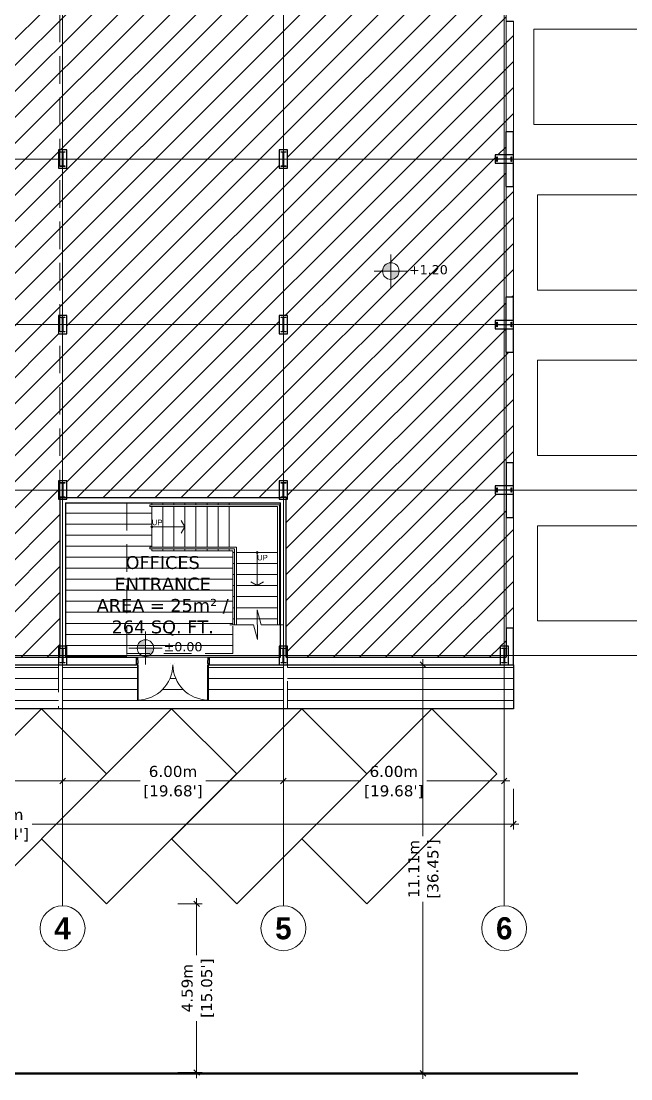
# Model space of a CAD drawing. Header units: metres. Extents: x 587 to 1372, y 780 to 1385.
# Drawn here: x 1251.86 to 1268.42, y 864.21 to 892.98 of the extents above; entities that cross this region are included whole.
import ezdxf
from ezdxf.enums import TextEntityAlignment as Align

# ---------------------------------------------------------------- set-up
doc = ezdxf.new("R2010")
doc.units = ezdxf.units.M
doc.linetypes.add('CONTINOUS', pattern=[0])
doc.linetypes.add('HIDDEN', pattern=[0.375, 0.25, -0.125])
doc.layers.get('DEFPOINTS').update_dxf_attribs({"lineweight": 5})
doc.layers.add('A-AREAS_NOPLOT', color=50, linetype='Continuous', lineweight=5, plot=False)
for name, color, linetype, lineweight in [('A-DOORS', 140, 'Continuous', 5), ('A-FLOOR', 62, 'Continuous', 30), ('A-PROJ LINES', 9, 'HIDDEN', 5), ('A-RAILINGS', 134, 'CONTINOUS', 9), ('A-SIMBOLOS', 7, 'Continuous', 15), ('A-STAIRS', 213, 'Continuous', 9), ('A-TEXT', 3, 'CONTINOUS', 9), ('A-WALLS', 1, 'Continuous', 25), ('A-WALLS VIEW', 6, 'Continuous', 5), ('E-0 ELEVATION_SECTION', 2, 'Continuous', 50), ('SP_VEHICLES', 7, 'Continuous', 15), ('ST-GRID DIMS', 7, 'Continuous', 5), ('ST-GRID SYMBOLS', 202, 'Continuous', 5)]:
    doc.layers.add(name, color=color, linetype=linetype, lineweight=lineweight)
doc.layers.add('SP_BUILDINGS_NEW_HATCH', color=9, linetype='Continuous', lineweight=13, true_color=0x808080, transparency=0.5)
doc.layers.add('ST-COLUMNS', color=2, linetype='Continuous')
doc.layers.add('ST-STRUCTURE GRID', color=7, linetype='Continuous', lineweight=5, true_color=0x969696)
doc.styles.add('details dims', font='verdana.ttf', dxfattribs={"height": 0.125})
doc.styles.add('mg-arial-anno in S dims', font='verdana.ttf', dxfattribs={"height": 0.3})
doc.styles.get("Standard").update_dxf_attribs({"font": 'arial.ttf'})
doc.styles.add('STRUCTURE TEXT', font='GOTHICB.TTF', dxfattribs={"height": 0.125})
doc.dimstyles.new('MGC Dims SMALL', dxfattribs={"dimtxt": 0.3, "dimasz": 0.15, "dimexe": 0.15, "dimexo": 0.15, "dimgap": 0, "dimtad": 0, "dimzin": 0, "dimdsep": 46, "dimtxsty": 'mg-arial-anno in S dims', "dimblk": 'OBLIQUE', "dimcen": 0.15, "dimdle": 0.15, "dimclrd": 256, "dimclre": 256, "dimclrt": 256, "dimadec": 0, "dimazin": 0, "dimtfac": 1, "dimtofl": 0, "dimtmove": 2, "dimatfit": 2, "dimldrblk": 'OPEN90', "dimfxl": 1, "dimtolj": 1, "dimtzin": 0, "dimlwd": -1, "dimlwe": -1, "dimarcsym": 0})
pattern_1 = [(0, (0, 0), (0, 0.3), [])]

# ---------------------------------------------------------------- blocks, each defined once
blk = doc.blocks.new('_Oblique')
at = {"color": 0, "linetype": 'ByBlock', "lineweight": -2}
blk.add_line((-0.5, -0.5), (0.5, 0.5), dxfattribs=at)
blk = doc.blocks.new('*D166')
at = {"layer": 'DEFPOINTS', "color": 0, "transparency": 16777216}
for p in [(1258.985, 873.366), (1264.985, 873.366), (1258.985, 872.314)]:
    blk.add_point(p, dxfattribs=at)
at = {"layer": 'ST-GRID DIMS', "transparency": 16777216}
for p, q in [((1258.985, 873.216), (1258.985, 872.164)), ((1264.985, 873.216), (1264.985, 872.164)), ((1258.835, 872.314), (1261.091, 872.314)), ((1265.135, 872.314), (1262.879, 872.314))]:
    blk.add_line(p, q, dxfattribs=at)
at = {"layer": 'ST-GRID DIMS', "transparency": 16777216, "xscale": 0.15, "yscale": 0.15, "zscale": 0.15, "rotation": 180}
blk.add_blockref('_Oblique', (1258.985, 872.314), dxfattribs=at)
at = {"layer": 'ST-GRID DIMS', "transparency": 16777216, "xscale": 0.15, "yscale": 0.15, "zscale": 0.15}
blk.add_blockref('_Oblique', (1264.985, 872.314), dxfattribs=at)
at = {"layer": 'ST-GRID DIMS', "transparency": 16777216, "char_height": 0.3, "attachment_point": 5, "style": 'mg-arial-anno in S dims'}
for s, insert in [('\\A1;6.00m', (1261.985, 872.57)), ("\\A1;[19.68']", (1261.985, 872.018))]:
    blk.add_mtext(s, dxfattribs=dict(at, insert=insert))
blk = doc.blocks.new('_Open90')
at = {"color": 0, "linetype": 'ByBlock', "lineweight": -2}
for p, q in [((0, 0), (-1, 0)), ((-0.5, 0.5), (0, 0)), ((0, 0), (-0.5, -0.5))]:
    blk.add_line(p, q, dxfattribs=at)
blk = doc.blocks.new('*D167')
at = {"layer": 'DEFPOINTS', "color": 0, "transparency": 16777216}
for p in [(1252.985, 873.366), (1258.985, 873.366), (1252.985, 872.314)]:
    blk.add_point(p, dxfattribs=at)
at = {"layer": 'ST-GRID DIMS', "transparency": 16777216}
for p, q in [((1252.985, 873.216), (1252.985, 872.164)), ((1258.985, 873.216), (1258.985, 872.164)), ((1252.835, 872.314), (1255.091, 872.314)), ((1259.135, 872.314), (1256.879, 872.314))]:
    blk.add_line(p, q, dxfattribs=at)
at = {"layer": 'ST-GRID DIMS', "transparency": 16777216, "xscale": 0.15, "yscale": 0.15, "zscale": 0.15, "rotation": 180}
blk.add_blockref('_Oblique', (1252.985, 872.314), dxfattribs=at)
at = {"layer": 'ST-GRID DIMS', "transparency": 16777216, "xscale": 0.15, "yscale": 0.15, "zscale": 0.15}
blk.add_blockref('_Oblique', (1258.985, 872.314), dxfattribs=at)
at = {"layer": 'ST-GRID DIMS', "transparency": 16777216, "char_height": 0.3, "attachment_point": 5, "style": 'mg-arial-anno in S dims'}
for s, insert in [('\\A1;6.00m', (1255.985, 872.57)), ("\\A1;[19.68']", (1255.985, 872.018))]:
    blk.add_mtext(s, dxfattribs=dict(at, insert=insert))
blk = doc.blocks.new('*D168')
at = {"layer": 'DEFPOINTS', "color": 0, "transparency": 16777216}
for p in [(1246.985, 873.366), (1252.985, 873.366), (1246.985, 872.314)]:
    blk.add_point(p, dxfattribs=at)
at = {"layer": 'ST-GRID DIMS', "transparency": 16777216}
for p, q in [((1246.985, 873.216), (1246.985, 872.164)), ((1252.985, 873.216), (1252.985, 872.164)), ((1246.835, 872.314), (1248.254, 872.314)), ((1253.135, 872.314), (1250.043, 872.314))]:
    blk.add_line(p, q, dxfattribs=at)
at = {"layer": 'ST-GRID DIMS', "transparency": 16777216, "xscale": 0.15, "yscale": 0.15, "zscale": 0.15, "rotation": 180}
blk.add_blockref('_Oblique', (1246.985, 872.314), dxfattribs=at)
at = {"layer": 'ST-GRID DIMS', "transparency": 16777216, "xscale": 0.15, "yscale": 0.15, "zscale": 0.15}
blk.add_blockref('_Oblique', (1252.985, 872.314), dxfattribs=at)
at = {"layer": 'ST-GRID DIMS', "transparency": 16777216, "char_height": 0.3, "attachment_point": 5, "style": 'mg-arial-anno in S dims'}
for s, insert in [('\\A1;6.00m', (1249.148, 872.57)), ("\\A1;[19.68']", (1249.148, 872.018))]:
    blk.add_mtext(s, dxfattribs=dict(at, insert=insert))
blk = doc.blocks.new('*D144')
at = {"layer": 'DEFPOINTS', "color": 0, "transparency": 16777216}
for p in [(1234.735, 872.246), (1265.235, 872.246), (1234.735, 871.141)]:
    blk.add_point(p, dxfattribs=at)
at = {"layer": 'ST-GRID DIMS', "transparency": 16777216}
for p, q in [((1234.735, 872.096), (1234.735, 870.991)), ((1265.235, 872.096), (1265.235, 870.991)), ((1234.585, 871.141), (1250.107, 871.141)), ((1265.385, 871.141), (1252.158, 871.141))]:
    blk.add_line(p, q, dxfattribs=at)
at = {"layer": 'ST-GRID DIMS', "transparency": 16777216, "xscale": 0.15, "yscale": 0.15, "zscale": 0.15, "rotation": 180}
blk.add_blockref('_Oblique', (1234.735, 871.141), dxfattribs=at)
at = {"layer": 'ST-GRID DIMS', "transparency": 16777216, "xscale": 0.15, "yscale": 0.15, "zscale": 0.15}
blk.add_blockref('_Oblique', (1265.235, 871.141), dxfattribs=at)
at = {"layer": 'ST-GRID DIMS', "transparency": 16777216, "char_height": 0.3, "attachment_point": 5, "style": 'mg-arial-anno in S dims'}
for s, insert in [('\\A1;30.50m', (1251.133, 871.397)), ("\\A1;[100.04']", (1251.133, 870.844))]:
    blk.add_mtext(s, dxfattribs=dict(at, insert=insert))
blk = doc.blocks.new('*D124')
at = {"layer": 'DEFPOINTS', "color": 0, "transparency": 16777216}
for p in [(1262.022, 875.476), (1262.777, 864.363), (1263.36, 864.363)]:
    blk.add_point(p, dxfattribs=at)
at = {"layer": 'ST-GRID DIMS', "transparency": 16777216}
for p, q in [((1262.777, 875.626), (1262.777, 870.814)), ((1262.172, 875.476), (1262.927, 875.476)), ((1262.777, 864.213), (1262.777, 869.025)), ((1263.21, 864.363), (1262.627, 864.363))]:
    blk.add_line(p, q, dxfattribs=at)
at = {"layer": 'ST-GRID DIMS', "transparency": 16777216, "xscale": 0.15, "yscale": 0.15, "zscale": 0.15}
for p, rotation in [((1262.777, 875.476), 90), ((1262.777, 864.363), 270)]:
    blk.add_blockref('_Oblique', p, dxfattribs=dict(at, rotation=rotation))
at = {"layer": 'ST-GRID DIMS', "transparency": 16777216, "char_height": 0.3, "attachment_point": 5, "rotation": 90, "style": 'mg-arial-anno in S dims'}
for s, insert in [('\\A1;11.11m', (1262.527, 869.92)), ("\\A1;[36.45']", (1263.073, 869.92))]:
    blk.add_mtext(s, dxfattribs=dict(at, insert=insert))
blk = doc.blocks.new('*D125')
at = {"layer": 'DEFPOINTS', "color": 0, "transparency": 16777216}
for p in [(1255.963, 868.973), (1255.963, 864.384), (1256.628, 864.384)]:
    blk.add_point(p, dxfattribs=at)
at = {"layer": 'ST-GRID DIMS', "transparency": 16777216}
for p, q in [((1256.113, 868.973), (1256.778, 868.973)), ((1256.628, 869.123), (1256.628, 867.573)), ((1256.628, 864.234), (1256.628, 865.784)), ((1256.113, 864.384), (1256.778, 864.384))]:
    blk.add_line(p, q, dxfattribs=at)
at = {"layer": 'ST-GRID DIMS', "transparency": 16777216, "xscale": 0.15, "yscale": 0.15, "zscale": 0.15}
for p, rotation in [((1256.628, 868.973), 90), ((1256.628, 864.384), 270)]:
    blk.add_blockref('_Oblique', p, dxfattribs=dict(at, rotation=rotation))
at = {"layer": 'ST-GRID DIMS', "transparency": 16777216, "char_height": 0.3, "attachment_point": 5, "rotation": 90, "style": 'mg-arial-anno in S dims'}
for s, insert in [('\\A1;4.59m', (1256.371, 866.679)), ("\\A1;[15.05']", (1256.924, 866.679))]:
    blk.add_mtext(s, dxfattribs=dict(at, insert=insert))
blk = doc.blocks.new('*U182')
for points in [[(2, 2), (2, 39.9), (1, 39.9), (1, 2)], [(0, 2), (1, 2), (1, 0.8), (1.8, 0.8), (1.5, -5.9), (0, -5.9)]]:
    blk.add_lwpolyline(points, close=True)
blk.add_lwpolyline([(41, 1), (41, 1)])
blk.add_arc((1, 2), 37.9, 0, 89.0122)
blk = doc.blocks.new('*U181')
for points in [[(2, 2), (2, 39.9), (1, 39.9), (1, 2)], [(0, 2), (1, 2), (1, 0.8), (1.8, 0.8), (1.5, -5.9), (0, -5.9)]]:
    blk.add_lwpolyline(points, close=True)
blk.add_lwpolyline([(41, 1), (41, 1)])
blk.add_arc((1, 2), 37.9, 0, 89.0122)
blk = doc.blocks.new('*U183')
at = {"ltscale": 0.05}
blk.add_line((0, 12), (0, 99.57), dxfattribs=at)
blk.add_circle((0, 0), 12, dxfattribs=at)
at = {"ltscale": 0.05, "style": 'STRUCTURE TEXT'}
blk.add_attdef('GRID_NO', text='', height=15, dxfattribs=at).set_placement((0, 0), align=Align.MIDDLE)
blk = doc.blocks.new('*U123')
at = {"layer": 'A-SIMBOLOS'}
for p, q in [((1.68, 0), (1.78, 0.173)), ((2.58, 0), (1.68, 0)), ((1.68, 0), (1.78, -0.173))]:
    blk.add_line(p, q, dxfattribs=at)
blk.add_circle((2.58, 0), 0.025, dxfattribs=at)

msp = doc.modelspace()

# ---------------------------------------------------------------- hatches: boundary and pattern name
at = {"layer": 'A-TEXT', "transparency": 33554559}
h = msp.add_hatch(color=256, dxfattribs=at)
h.dxf.hatch_style = 1
h.paths.add_polyline_path([(1261.904, 886.404, 0.414214), (1261.679, 886.179), (1261.904, 886.179)])
h.paths.add_polyline_path([(1262.129, 886.179), (1261.904, 886.179), (1261.904, 885.954, 0.414214)])
h = msp.add_hatch(color=256, dxfattribs=at)
h.dxf.hatch_style = 1
h.paths.add_polyline_path([(1255.237, 876.152, 0.414214), (1255.012, 875.927), (1255.237, 875.927)])
h.paths.add_polyline_path([(1255.462, 875.927), (1255.237, 875.927), (1255.237, 875.702, 0.414214)])
at = {"layer": 'SP_BUILDINGS_NEW_HATCH', "transparency": 33554559}
h = msp.add_hatch(dxfattribs=at)
h.set_pattern_fill('_USER', color=256, scale=0.5, angle=45, pattern_type=0)
h.set_pattern_definition([(45, (0, 0), (-0.35355339, 0.35355339), [])])
h.paths.add_polyline_path([(1241.097, 906.976), (1240.872, 906.976), (1240.872, 907.476), (1241.097, 907.476), (1241.097, 911.476), (1240.872, 911.476), (1240.872, 911.776), (1235.097, 911.776), (1235.097, 911.476), (1234.935, 911.476), (1234.935, 909.004), (1236.235, 909.004), (1236.235, 904.897), (1236.185, 904.897), (1236.185, 904.839), (1236.135, 904.839), (1236.135, 904.897), (1235.035, 904.897), (1235.035, 904.839), (1234.985, 904.839), (1234.985, 904.897), (1234.935, 904.897), (1234.935, 902.976), (1235.097, 902.976), (1235.097, 902.476), (1234.935, 902.476), (1234.935, 898.476), (1235.097, 898.476), (1235.097, 898.301), (1236.544, 898.301), (1236.544, 898.151), (1235.097, 898.151), (1235.097, 897.976), (1234.935, 897.976), (1234.935, 893.976), (1235.097, 893.976), (1235.097, 893.476), (1234.935, 893.476), (1234.935, 889.476), (1235.097, 889.476), (1235.097, 888.976), (1234.935, 888.976), (1234.935, 884.976), (1235.097, 884.976), (1235.097, 884.476), (1234.935, 884.476), (1234.935, 880.476), (1235.097, 880.476), (1235.097, 879.976), (1234.935, 879.976), (1234.935, 875.976), (1235.097, 875.976), (1235.097, 875.676), (1240.872, 875.676), (1240.872, 875.976), (1241.097, 875.976), (1241.097, 875.676), (1246.872, 875.676), (1246.872, 875.976), (1247.097, 875.976), (1247.097, 875.676), (1252.872, 875.676), (1252.872, 875.976), (1252.91, 875.976), (1252.91, 879.976), (1252.872, 879.976), (1252.872, 880.476), (1253.097, 880.476), (1253.097, 880.026), (1258.872, 880.026), (1258.872, 880.476), (1259.097, 880.476), (1259.097, 879.976), (1259.06, 879.976), (1259.06, 875.976), (1259.097, 875.976), (1259.097, 875.676), (1264.872, 875.676), (1264.872, 875.976), (1265.038, 875.976), (1265.035, 876.476), (1265.235, 876.476), (1265.235, 879.476), (1265.035, 879.476), (1265.035, 880.113), (1264.735, 880.113), (1264.735, 880.338), (1265.035, 880.338), (1265.035, 880.976), (1265.235, 880.976), (1265.235, 883.976), (1265.035, 883.976), (1265.035, 884.613), (1264.735, 884.613), (1264.735, 884.838), (1265.035, 884.838), (1265.035, 885.476), (1265.235, 885.476), (1265.235, 888.476), (1265.035, 888.476), (1265.035, 889.113), (1264.735, 889.113), (1264.735, 889.338), (1265.035, 889.338), (1265.035, 889.976), (1265.235, 889.976), (1265.235, 892.976), (1265.035, 892.976), (1265.035, 893.613), (1264.735, 893.613), (1264.735, 893.838), (1265.035, 893.838), (1265.035, 894.357), (1256.756, 894.357), (1256.706, 894.357), (1254.806, 894.357), (1254.756, 894.357), (1254.275, 894.357), (1254.275, 894.457), (1254.656, 894.457), (1254.656, 894.657), (1256.9, 894.657), (1256.9, 894.457), (1260.422, 894.457), (1260.422, 894.507), (1260.363, 894.507), (1260.363, 894.557), (1260.422, 894.557), (1260.422, 896.401), (1256.987, 896.401), (1256.937, 896.401), (1256.937, 896.601), (1256.987, 896.601), (1257.037, 896.601), (1257.037, 898.051), (1256.987, 898.051), (1256.987, 898.101), (1257.037, 898.101), (1257.037, 898.151), (1254.86, 898.152), (1253.235, 898.152), (1253.235, 898.113), (1252.735, 898.113), (1252.735, 898.152), (1248.961, 898.152), (1248.961, 897.194), (1248.861, 897.194), (1248.861, 897.551), (1247.061, 897.551), (1247.061, 895.956), (1247.161, 895.956), (1247.767, 895.606, 0.131652), (1247.861, 895.956), (1247.961, 895.956), (1248.061, 895.956), (1248.667, 895.606, 0.131652), (1248.761, 895.956), (1248.861, 895.956), (1248.861, 896.294), (1248.961, 896.294), (1248.961, 894.457), (1253.375, 894.457), (1253.375, 894.357), (1246.911, 894.357), (1246.911, 898.113), (1246.735, 898.113), (1246.735, 898.151), (1241.235, 898.151), (1241.235, 898.114), (1240.735, 898.114), (1240.735, 898.151), (1239.044, 898.151), (1239.044, 898.301), (1240.735, 898.301), (1240.735, 898.339), (1241.097, 898.339), (1241.097, 902.476), (1240.872, 902.476), (1240.872, 902.976), (1241.097, 902.976)])
h.paths.add_polyline_path([(1237.316, 904.126, -1), (1236.866, 904.126, -1)], flags=16)
h.paths.add_polyline_path([(1240.872, 893.976), (1241.097, 893.976), (1241.097, 893.476), (1240.872, 893.476)], flags=16)
h.paths.add_polyline_path([(1240.922, 893.926), (1241.047, 893.926), (1241.047, 893.914), (1241.01, 893.914, 0.414214), (1240.989, 893.893), (1240.989, 893.559, 0.414214), (1241.01, 893.538), (1241.047, 893.538), (1241.047, 893.526), (1240.922, 893.526), (1240.922, 893.538), (1240.96, 893.538, 0.414214), (1240.981, 893.559), (1240.981, 893.893, 0.420805), (1240.96, 893.914), (1240.922, 893.914)], flags=0)
h.paths.add_polyline_path([(1246.872, 893.976), (1247.097, 893.976), (1247.097, 893.476), (1246.872, 893.476)], flags=16)
h.paths.add_polyline_path([(1246.922, 893.926), (1247.047, 893.926), (1247.047, 893.914), (1247.01, 893.914, 0.414214), (1246.989, 893.893), (1246.989, 893.559, 0.414214), (1247.01, 893.538), (1247.047, 893.538), (1247.047, 893.526), (1246.922, 893.526), (1246.922, 893.538), (1246.96, 893.538, 0.414214), (1246.981, 893.559), (1246.981, 893.893, 0.420805), (1246.96, 893.914), (1246.922, 893.914)], flags=0)
h.paths.add_polyline_path([(1240.872, 889.476), (1241.097, 889.476), (1241.097, 888.976), (1240.872, 888.976)], flags=16)
h.paths.add_polyline_path([(1240.922, 889.426), (1241.047, 889.426), (1241.047, 889.414), (1241.01, 889.414, 0.414214), (1240.989, 889.393), (1240.989, 889.059, 0.414214), (1241.01, 889.038), (1241.047, 889.038), (1241.047, 889.026), (1240.922, 889.026), (1240.922, 889.038), (1240.96, 889.038, 0.414214), (1240.981, 889.059), (1240.981, 889.393, 0.420805), (1240.96, 889.414), (1240.922, 889.414)], flags=0)
h.paths.add_polyline_path([(1252.872, 893.976), (1253.097, 893.976), (1253.097, 893.476), (1252.872, 893.476)], flags=16)
h.paths.add_polyline_path([(1246.872, 889.476), (1247.097, 889.476), (1247.097, 888.976), (1246.872, 888.976)], flags=16)
h.paths.add_polyline_path([(1252.922, 893.926), (1253.047, 893.926), (1253.047, 893.914), (1253.01, 893.914, 0.414214), (1252.989, 893.893), (1252.989, 893.559, 0.414214), (1253.01, 893.538), (1253.047, 893.538), (1253.047, 893.526), (1252.922, 893.526), (1252.922, 893.538), (1252.96, 893.538, 0.414214), (1252.981, 893.559), (1252.981, 893.893, 0.420805), (1252.96, 893.914), (1252.922, 893.914)], flags=0)
h.paths.add_polyline_path([(1246.922, 889.426), (1247.047, 889.426), (1247.047, 889.414), (1247.01, 889.414, 0.414214), (1246.989, 889.393), (1246.989, 889.059, 0.414214), (1247.01, 889.038), (1247.047, 889.038), (1247.047, 889.026), (1246.922, 889.026), (1246.922, 889.038), (1246.96, 889.038, 0.414214), (1246.981, 889.059), (1246.981, 889.393, 0.420805), (1246.96, 889.414), (1246.922, 889.414)], flags=0)
h.paths.add_polyline_path([(1255.624, 895.517, -1), (1256.074, 895.517, -1)], flags=16)
h.paths.add_polyline_path([(1240.872, 884.976), (1241.097, 884.976), (1241.097, 884.476), (1240.872, 884.476)], flags=16)
h.paths.add_polyline_path([(1240.922, 884.926), (1241.047, 884.926), (1241.047, 884.914), (1241.01, 884.914, 0.414214), (1240.989, 884.893), (1240.989, 884.559, 0.414214), (1241.01, 884.538), (1241.047, 884.538), (1241.047, 884.526), (1240.922, 884.526), (1240.922, 884.538), (1240.96, 884.538, 0.414214), (1240.981, 884.559), (1240.981, 884.893, 0.420805), (1240.96, 884.914), (1240.922, 884.914)], flags=0)
h.paths.add_polyline_path([(1252.872, 889.476), (1253.097, 889.476), (1253.097, 888.976), (1252.872, 888.976)], flags=16)
h.paths.add_polyline_path([(1252.922, 889.426), (1253.047, 889.426), (1253.047, 889.414), (1253.01, 889.414, 0.414214), (1252.989, 889.393), (1252.989, 889.059, 0.414214), (1253.01, 889.038), (1253.047, 889.038), (1253.047, 889.026), (1252.922, 889.026), (1252.922, 889.038), (1252.96, 889.038, 0.414214), (1252.981, 889.059), (1252.981, 889.393, 0.420805), (1252.96, 889.414), (1252.922, 889.414)], flags=0)
h.paths.add_polyline_path([(1246.872, 884.976), (1247.097, 884.976), (1247.097, 884.476), (1246.872, 884.476)], flags=16)
h.paths.add_polyline_path([(1246.922, 884.926), (1247.047, 884.926), (1247.047, 884.914), (1247.01, 884.914, 0.414214), (1246.989, 884.893), (1246.989, 884.559, 0.414214), (1247.01, 884.538), (1247.047, 884.538), (1247.047, 884.526), (1246.922, 884.526), (1246.922, 884.538), (1246.96, 884.538, 0.414214), (1246.981, 884.559), (1246.981, 884.893, 0.420805), (1246.96, 884.914), (1246.922, 884.914)], flags=0)
h.paths.add_polyline_path([(1258.872, 893.976), (1259.097, 893.976), (1259.097, 893.476), (1258.872, 893.476)], flags=16)
h.paths.add_polyline_path([(1258.922, 893.926), (1259.047, 893.926), (1259.047, 893.914), (1259.01, 893.914, 0.414214), (1258.989, 893.893), (1258.989, 893.559, 0.414214), (1259.01, 893.538), (1259.047, 893.538), (1259.047, 893.526), (1258.922, 893.526), (1258.922, 893.538), (1258.96, 893.538, 0.414214), (1258.981, 893.559), (1258.981, 893.893, 0.420805), (1258.96, 893.914), (1258.922, 893.914)], flags=0)
h.paths.add_polyline_path([(1243.548, 882.323, -1), (1243.098, 882.323, -1)], flags=16)
h.paths.add_polyline_path([(1252.872, 884.976), (1253.097, 884.976), (1253.097, 884.476), (1252.872, 884.476)], flags=16)
h.paths.add_polyline_path([(1252.922, 884.926), (1253.047, 884.926), (1253.047, 884.914), (1253.01, 884.914, 0.414214), (1252.989, 884.893), (1252.989, 884.559, 0.414214), (1253.01, 884.538), (1253.047, 884.538), (1253.047, 884.526), (1252.922, 884.526), (1252.922, 884.538), (1252.96, 884.538, 0.414214), (1252.981, 884.559), (1252.981, 884.893, 0.420805), (1252.96, 884.914), (1252.922, 884.914)], flags=0)
h.paths.add_polyline_path([(1258.872, 889.476), (1259.097, 889.476), (1259.097, 888.976), (1258.872, 888.976)], flags=16)
h.paths.add_polyline_path([(1240.872, 880.476), (1241.097, 880.476), (1241.097, 879.976), (1240.872, 879.976)], flags=16)
h.paths.add_polyline_path([(1258.922, 889.426), (1259.047, 889.426), (1259.047, 889.414), (1259.01, 889.414, 0.414214), (1258.989, 889.393), (1258.989, 889.059, 0.414214), (1259.01, 889.038), (1259.047, 889.038), (1259.047, 889.026), (1258.922, 889.026), (1258.922, 889.038), (1258.96, 889.038, 0.414214), (1258.981, 889.059), (1258.981, 889.393, 0.420805), (1258.96, 889.414), (1258.922, 889.414)], flags=0)
h.paths.add_polyline_path([(1240.922, 880.426), (1241.047, 880.426), (1241.047, 880.414), (1241.01, 880.414, 0.414214), (1240.989, 880.393), (1240.989, 880.059, 0.414214), (1241.01, 880.038), (1241.047, 880.038), (1241.047, 880.026), (1240.922, 880.026), (1240.922, 880.038), (1240.96, 880.038, 0.414214), (1240.981, 880.059), (1240.981, 880.393, 0.420805), (1240.96, 880.414), (1240.922, 880.414)], flags=0)
h.paths.add_polyline_path([(1246.872, 880.476), (1247.097, 880.476), (1247.097, 879.976), (1246.872, 879.976)], flags=16)
h.paths.add_polyline_path([(1246.922, 880.426), (1247.047, 880.426), (1247.047, 880.414), (1247.01, 880.414, 0.414214), (1246.989, 880.393), (1246.989, 880.059, 0.414214), (1247.01, 880.038), (1247.047, 880.038), (1247.047, 880.026), (1246.922, 880.026), (1246.922, 880.038), (1246.96, 880.038, 0.414214), (1246.981, 880.059), (1246.981, 880.393, 0.420805), (1246.96, 880.414), (1246.922, 880.414)], flags=0)
h.paths.add_polyline_path([(1258.872, 884.976), (1259.097, 884.976), (1259.097, 884.476), (1258.872, 884.476)], flags=16)
h.paths.add_polyline_path([(1258.922, 884.926), (1259.047, 884.926), (1259.047, 884.914), (1259.01, 884.914, 0.414214), (1258.989, 884.893), (1258.989, 884.559, 0.414214), (1259.01, 884.538), (1259.047, 884.538), (1259.047, 884.526), (1258.922, 884.526), (1258.922, 884.538), (1258.96, 884.538, 0.414214), (1258.981, 884.559), (1258.981, 884.893, 0.420805), (1258.96, 884.914), (1258.922, 884.914)], flags=0)
h.paths.add_polyline_path([(1261.679, 886.179, -1), (1262.129, 886.179, -1)], flags=16)
h.paths.add_polyline_path([(1243.721, 882.094), (1244.909, 882.094), (1244.909, 882.637), (1243.721, 882.637)], flags=24)
h.paths.add_polyline_path([(1237.489, 903.897), (1238.677, 903.897), (1238.677, 904.44), (1237.489, 904.44)], flags=24)
h.paths.add_polyline_path([(1262.302, 885.951), (1263.49, 885.951), (1263.49, 886.494), (1262.302, 886.494)], flags=24)
h.paths.add_polyline_path([(1256.247, 895.289), (1257.435, 895.289), (1257.435, 895.832), (1256.247, 895.832)], flags=24)
h = msp.add_hatch(dxfattribs=at)
h.set_pattern_fill('_USER', color=256, scale=0.3, style=2, pattern_type=0)
h.set_pattern_definition(pattern_1)
h.paths.add_polyline_path([(1257.61, 878.576), (1255.41, 878.576), (1255.41, 878.626), (1255.36, 878.626), (1255.36, 878.676), (1255.41, 878.676), (1255.41, 879.201, -0.414198), (1255.385, 879.226, -0.414229), (1255.41, 879.251), (1255.41, 879.776), (1255.36, 879.776), (1255.36, 879.826), (1255.41, 879.826), (1255.41, 879.876), (1254.727, 879.876), (1254.727, 875.776), (1257.61, 875.776), (1257.61, 876.563)])
h.paths.add_polyline_path([(1255.789, 876.972, -1), (1255.339, 876.972, -1)], flags=16)
h.paths.add_polyline_path([(1254.727, 879.876), (1253.06, 879.876), (1253.06, 875.976), (1253.097, 875.976), (1253.097, 875.676), (1254.727, 875.676)])
h.paths.add_polyline_path([(1255.962, 876.743), (1257.149, 876.743), (1257.149, 877.286), (1255.962, 877.286)], flags=24)
h = msp.add_hatch(dxfattribs=at)
h.set_pattern_fill('_USER', color=256, scale=0.3, pattern_type=0)
h.set_pattern_definition(pattern_1)
h.paths.add_polyline_path([(1240.985, 875.476), (1240.872, 875.476), (1234.985, 875.476), (1234.985, 874.276), (1240.985, 874.276)])
h.paths.add_polyline_path([(1246.985, 875.476), (1246.872, 875.476), (1240.985, 875.476), (1240.985, 874.276), (1246.985, 874.276)])
h.paths.add_polyline_path([(1252.872, 875.476), (1246.985, 875.476), (1246.985, 874.276), (1252.872, 874.276)])
h.paths.add_polyline_path([(1255.018, 875.476), (1254.992, 875.476), (1253.097, 875.476), (1252.985, 875.476), (1252.985, 874.276), (1258.985, 874.276), (1258.985, 875.476), (1258.872, 875.476), (1256.947, 875.476), (1256.947, 874.514), (1256.921, 874.514), (1256.921, 874.514, -0.408039), (1255.98, 875.476, -0.4065), (1255.043, 874.514), (1255.043, 874.514), (1255.018, 874.514)])
h.paths.add_polyline_path([(1264.985, 875.476), (1264.872, 875.476), (1259.097, 875.476), (1259.097, 874.276), (1264.985, 874.276)])
h.paths.add_polyline_path([(1234.985, 875.476), (1234.872, 875.476), (1234.735, 875.476), (1234.735, 874.276), (1234.985, 874.276)])
h = msp.add_hatch(dxfattribs=at)
h.set_pattern_fill('_USER', color=256, scale=0.3, pattern_type=0)
h.set_pattern_definition(pattern_1)
h.paths.add_polyline_path([(1265.235, 875.476), (1264.985, 875.476), (1264.985, 874.276), (1265.235, 874.276)])

# ---------------------------------------------------------------- linework, layer by layer
at = {"layer": 'A-AREAS_NOPLOT'}
for points in [[(1234.935, 898.151), (1246.911, 898.151), (1246.911, 894.357), (1265.035, 894.358), (1265.04, 875.676), (1259.06, 875.676), (1259.06, 880.026), (1252.91, 880.026), (1252.91, 875.676), (1234.935, 875.676)], [(1253.06, 879.876), (1258.91, 879.876), (1258.91, 875.676), (1253.06, 875.676)]]:
    msp.add_lwpolyline(points, close=True, dxfattribs=at)
at = {"layer": 'A-FLOOR'}
msp.add_lwpolyline([(1265.235, 875.476), (1265.235, 874.276), (1234.735, 874.276), (1234.735, 875.476)], dxfattribs=at)
for points in [[(1248.877, 870.741), (1250.645, 868.973), (1254.181, 872.508), (1252.413, 874.276)], [(1252.413, 870.741), (1254.181, 868.973), (1257.716, 872.508), (1255.948, 874.276)], [(1255.948, 870.741), (1257.716, 868.973), (1261.252, 872.508), (1259.484, 874.276)], [(1259.484, 870.741), (1261.252, 868.973), (1264.787, 872.508), (1263.019, 874.276)]]:
    msp.add_lwpolyline(points, close=True, dxfattribs=at)
at = {"layer": 'A-PROJ LINES', "linetype": 'HIDDEN', "ltscale": 3}
for p, q in [((1252.91, 880.026), (1252.91, 894.357)), ((1254.727, 879.876), (1254.727, 875.676)), ((1257.61, 875.776), (1257.61, 876.563)), ((1257.61, 875.776), (1254.727, 875.776))]:
    msp.add_line(p, q, dxfattribs=at)
msp.add_lwpolyline([(1252.872, 875.476), (1252.872, 874.276), (1259.097, 874.276), (1259.097, 875.476)], dxfattribs=at)
at = {"layer": 'A-RAILINGS'}
for p, q in [((1255.36, 879.826), (1258.877, 879.826)), ((1255.36, 879.826), (1255.36, 879.776)), ((1255.36, 879.776), (1258.827, 879.776)), ((1258.827, 879.776), (1258.827, 876.563)), ((1258.877, 876.563), (1258.877, 879.826)), ((1255.36, 878.676), (1257.71, 878.676)), ((1255.36, 878.676), (1255.36, 878.626)), ((1255.36, 878.626), (1257.66, 878.626)), ((1257.66, 876.563), (1257.66, 878.626)), ((1257.71, 878.676), (1257.71, 876.563))]:
    msp.add_line(p, q, dxfattribs=at)
at = {"layer": 'A-SIMBOLOS'}
msp.add_lwpolyline([(1258.971, 876.563), (1258.377, 876.563), (1258.275, 876.963), (1258.277, 876.163), (1258.177, 876.563), (1257.525, 876.563)], dxfattribs=at)
at = {"layer": 'A-STAIRS'}
for p, q in [((1255.41, 879.876), (1255.41, 879.826)), ((1257.51, 879.826), (1257.51, 879.876)), ((1255.41, 879.776), (1255.41, 878.676)), ((1257.51, 878.676), (1257.51, 879.776)), ((1255.41, 878.626), (1255.41, 878.576)), ((1257.61, 878.576), (1255.41, 878.576)), ((1257.51, 878.576), (1257.51, 878.626)), ((1257.61, 876.563), (1257.61, 878.576)), ((1257.61, 878.526), (1257.66, 878.526)), ((1257.71, 878.526), (1258.827, 878.526)), ((1258.877, 878.526), (1258.91, 878.526)), ((1257.61, 878.226), (1257.66, 878.226)), ((1257.71, 878.226), (1258.827, 878.226)), ((1258.877, 878.226), (1258.91, 878.226)), ((1257.61, 877.926), (1257.66, 877.926)), ((1257.71, 877.926), (1258.827, 877.926)), ((1258.877, 877.926), (1258.91, 877.926)), ((1257.61, 877.626), (1257.66, 877.626)), ((1257.71, 877.626), (1258.827, 877.626)), ((1258.877, 877.626), (1258.91, 877.626)), ((1257.61, 877.326), (1257.66, 877.326)), ((1257.71, 877.326), (1258.827, 877.326)), ((1258.877, 877.326), (1258.91, 877.326)), ((1257.61, 877.026), (1257.66, 877.026)), ((1257.71, 877.026), (1258.827, 877.026)), ((1258.877, 877.026), (1258.91, 877.026)), ((1257.61, 876.726), (1257.66, 876.726)), ((1257.71, 876.726), (1258.827, 876.726)), ((1258.877, 876.726), (1258.91, 876.726))]:
    msp.add_line(p, q, dxfattribs=at)
for points in [[(1255.71, 879.876), (1255.71, 879.826)], [(1256.01, 879.876), (1256.01, 879.826)], [(1256.31, 879.876), (1256.31, 879.826)], [(1256.61, 879.876), (1256.61, 879.826)], [(1256.91, 879.876), (1256.91, 879.826)], [(1257.21, 879.876), (1257.21, 879.826)], [(1255.71, 879.776), (1255.71, 878.676)], [(1256.01, 879.776), (1256.01, 878.676)], [(1256.31, 879.776), (1256.31, 878.676)], [(1256.61, 879.776), (1256.61, 878.676)], [(1256.91, 879.776), (1256.91, 878.676)], [(1257.21, 879.776), (1257.21, 878.676)], [(1255.71, 878.626), (1255.71, 878.576)], [(1256.01, 878.626), (1256.01, 878.576)], [(1256.31, 878.626), (1256.31, 878.576)], [(1256.61, 878.626), (1256.61, 878.576)], [(1256.91, 878.626), (1256.91, 878.576)], [(1257.21, 878.626), (1257.21, 878.576)]]:
    msp.add_lwpolyline(points, dxfattribs=at)
at = {"layer": 'A-TEXT'}
for p, q in [((1261.904, 886.179), (1261.904, 886.629)), ((1261.904, 886.179), (1261.454, 886.179)), ((1261.904, 886.179), (1262.354, 886.179)), ((1261.904, 886.179), (1261.904, 885.729)), ((1255.237, 875.927), (1255.237, 876.377)), ((1255.237, 875.927), (1254.787, 875.927)), ((1255.237, 875.927), (1255.687, 875.927)), ((1255.237, 875.927), (1255.237, 875.477))]:
    msp.add_line(p, q, dxfattribs=at)
for centre in [(1261.904, 886.179), (1255.237, 875.927)]:
    msp.add_circle(centre, 0.225, dxfattribs=at)
at = {"layer": 'A-WALLS'}
for p, q in [((1265.035, 892.976), (1265.235, 892.976)), ((1265.035, 889.976), (1265.235, 889.976)), ((1265.035, 888.476), (1265.235, 888.476)), ((1265.035, 885.476), (1265.235, 885.476)), ((1265.035, 883.976), (1265.235, 883.976)), ((1265.035, 880.976), (1265.235, 880.976)), ((1265.035, 880.976), (1265.035, 879.476)), ((1265.235, 879.476), (1265.235, 880.976)), ((1252.91, 880.026), (1252.91, 875.926)), ((1252.91, 880.026), (1258.91, 880.026)), ((1253.06, 879.876), (1253.06, 875.926)), ((1253.06, 879.876), (1258.91, 879.876)), ((1258.91, 875.676), (1258.91, 879.876)), ((1259.06, 875.676), (1259.06, 879.976)), ((1265.035, 879.476), (1265.235, 879.476)), ((1265.035, 876.476), (1265.235, 876.476)), ((1265.035, 876.476), (1265.04, 875.676)), ((1254.992, 875.476), (1254.992, 875.676)), ((1254.992, 875.676), (1254.992, 875.476)), ((1256.972, 875.476), (1256.972, 875.676)), ((1256.972, 875.676), (1256.972, 875.476)), ((1259.06, 875.676), (1265.04, 875.676))]:
    msp.add_line(p, q, dxfattribs=at)
for points in [[(1234.735, 907.723), (1234.735, 875.476), (1253.097, 875.476)], [(1234.935, 907.723), (1234.935, 875.676), (1254.992, 875.676)], [(1265.035, 888.476), (1265.035, 889.976)], [(1265.235, 888.476), (1265.235, 889.976)], [(1265.035, 883.976), (1265.035, 885.476)], [(1265.235, 883.976), (1265.235, 885.476)], [(1256.972, 875.476), (1265.235, 875.476), (1265.235, 876.476)], [(1256.972, 875.676), (1258.91, 875.676)], [(1253.097, 875.476), (1254.992, 875.476)]]:
    msp.add_lwpolyline(points, dxfattribs=at)
at = {"layer": 'A-WALLS VIEW'}
for p, q in [((1265.235, 892.976), (1265.235, 889.976)), ((1265.235, 888.476), (1265.235, 885.476)), ((1265.235, 883.976), (1265.235, 880.976)), ((1265.235, 879.476), (1265.235, 876.476))]:
    msp.add_line(p, q, dxfattribs=at)
at = {"layer": 'E-0 ELEVATION_SECTION'}
msp.add_line((1266.987, 864.363), (1232.026, 864.363), dxfattribs=at)
at = {"layer": 'SP_VEHICLES'}
for points in [[(1281.943, 890.165), (1281.943, 892.756), (1265.788, 892.756), (1265.788, 890.165)], [(1282.043, 885.665), (1282.043, 888.256), (1265.888, 888.256), (1265.888, 885.665)], [(1282.043, 881.165), (1282.043, 883.756), (1265.888, 883.756), (1265.888, 881.165)], [(1282.043, 876.665), (1282.043, 879.256), (1265.888, 879.256), (1265.888, 876.665)]]:
    msp.add_lwpolyline(points, close=True, dxfattribs=at)
at = {"layer": 'ST-COLUMNS'}
for points in [[(1253.097, 888.976), (1253.097, 889.476), (1252.872, 889.476), (1252.872, 888.976)], [(1259.097, 888.976), (1259.097, 889.476), (1258.872, 889.476), (1258.872, 888.976)], [(1265.235, 889.338), (1264.735, 889.338), (1264.735, 889.113), (1265.235, 889.113)], [(1253.097, 884.476), (1253.097, 884.976), (1252.872, 884.976), (1252.872, 884.476)], [(1259.097, 884.476), (1259.097, 884.976), (1258.872, 884.976), (1258.872, 884.476)], [(1265.235, 884.838), (1264.735, 884.838), (1264.735, 884.613), (1265.235, 884.613)], [(1253.097, 879.976), (1253.097, 880.476), (1252.872, 880.476), (1252.872, 879.976)], [(1259.097, 879.976), (1259.097, 880.476), (1258.872, 880.476), (1258.872, 879.976)], [(1265.235, 880.338), (1264.735, 880.338), (1264.735, 880.113), (1265.235, 880.113)], [(1253.097, 875.476), (1253.097, 875.976), (1252.872, 875.976), (1252.872, 875.476)], [(1259.097, 875.476), (1259.097, 875.976), (1258.872, 875.976), (1258.872, 875.476)], [(1265.097, 875.476), (1265.097, 875.976), (1264.872, 875.976), (1264.872, 875.476)]]:
    msp.add_lwpolyline(points, close=True, dxfattribs=at)
at = {"layer": 'ST-COLUMNS', "linetype": 'ByBlock'}
for points in [[(1253.047, 889.414), (1253.01, 889.414, 0.414214), (1252.989, 889.393), (1252.989, 889.059, 0.414214), (1253.01, 889.038), (1253.047, 889.038), (1253.047, 889.026), (1252.922, 889.026), (1252.922, 889.038), (1252.96, 889.038, 0.414214), (1252.981, 889.059), (1252.981, 889.393, 0.414214), (1252.96, 889.414), (1252.922, 889.414), (1252.922, 889.426), (1253.047, 889.426)], [(1259.047, 889.414), (1259.01, 889.414, 0.414214), (1258.989, 889.393), (1258.989, 889.059, 0.414214), (1259.01, 889.038), (1259.047, 889.038), (1259.047, 889.026), (1258.922, 889.026), (1258.922, 889.038), (1258.96, 889.038, 0.414214), (1258.981, 889.059), (1258.981, 889.393, 0.414214), (1258.96, 889.414), (1258.922, 889.414), (1258.922, 889.426), (1259.047, 889.426)], [(1264.797, 889.288), (1264.797, 889.251, 0.414214), (1264.818, 889.23), (1265.152, 889.23, 0.414214), (1265.173, 889.251), (1265.173, 889.288), (1265.185, 889.288), (1265.185, 889.163), (1265.173, 889.163), (1265.173, 889.201, 0.414214), (1265.152, 889.222), (1264.818, 889.222, 0.414214), (1264.797, 889.201), (1264.797, 889.163), (1264.785, 889.163), (1264.785, 889.288)], [(1253.047, 884.914), (1253.01, 884.914, 0.414214), (1252.989, 884.893), (1252.989, 884.559, 0.414214), (1253.01, 884.538), (1253.047, 884.538), (1253.047, 884.526), (1252.922, 884.526), (1252.922, 884.538), (1252.96, 884.538, 0.414214), (1252.981, 884.559), (1252.981, 884.893, 0.414214), (1252.96, 884.914), (1252.922, 884.914), (1252.922, 884.926), (1253.047, 884.926)], [(1259.047, 884.914), (1259.01, 884.914, 0.414214), (1258.989, 884.893), (1258.989, 884.559, 0.414214), (1259.01, 884.538), (1259.047, 884.538), (1259.047, 884.526), (1258.922, 884.526), (1258.922, 884.538), (1258.96, 884.538, 0.414214), (1258.981, 884.559), (1258.981, 884.893, 0.414214), (1258.96, 884.914), (1258.922, 884.914), (1258.922, 884.926), (1259.047, 884.926)], [(1264.797, 884.788), (1264.797, 884.751, 0.414214), (1264.818, 884.73), (1265.152, 884.73, 0.414214), (1265.173, 884.751), (1265.173, 884.788), (1265.185, 884.788), (1265.185, 884.663), (1265.173, 884.663), (1265.173, 884.701, 0.414214), (1265.152, 884.722), (1264.818, 884.722, 0.414214), (1264.797, 884.701), (1264.797, 884.663), (1264.785, 884.663), (1264.785, 884.788)], [(1253.047, 880.414), (1253.01, 880.414, 0.414214), (1252.989, 880.393), (1252.989, 880.059, 0.414214), (1253.01, 880.038), (1253.047, 880.038), (1253.047, 880.026), (1252.922, 880.026), (1252.922, 880.038), (1252.96, 880.038, 0.414214), (1252.981, 880.059), (1252.981, 880.393, 0.414214), (1252.96, 880.414), (1252.922, 880.414), (1252.922, 880.426), (1253.047, 880.426)], [(1259.047, 880.414), (1259.01, 880.414, 0.414214), (1258.989, 880.393), (1258.989, 880.059, 0.414214), (1259.01, 880.038), (1259.047, 880.038), (1259.047, 880.026), (1258.922, 880.026), (1258.922, 880.038), (1258.96, 880.038, 0.414214), (1258.981, 880.059), (1258.981, 880.393, 0.414214), (1258.96, 880.414), (1258.922, 880.414), (1258.922, 880.426), (1259.047, 880.426)], [(1264.797, 880.288), (1264.797, 880.251, 0.414214), (1264.818, 880.23), (1265.152, 880.23, 0.414214), (1265.173, 880.251), (1265.173, 880.288), (1265.185, 880.288), (1265.185, 880.163), (1265.173, 880.163), (1265.173, 880.201, 0.414214), (1265.152, 880.222), (1264.818, 880.222, 0.414214), (1264.797, 880.201), (1264.797, 880.163), (1264.785, 880.163), (1264.785, 880.288)], [(1253.047, 875.914), (1253.01, 875.914, 0.414214), (1252.989, 875.893), (1252.989, 875.559, 0.414214), (1253.01, 875.538), (1253.047, 875.538), (1253.047, 875.526), (1252.922, 875.526), (1252.922, 875.538), (1252.96, 875.538, 0.414214), (1252.981, 875.559), (1252.981, 875.893, 0.414214), (1252.96, 875.914), (1252.922, 875.914), (1252.922, 875.926), (1253.047, 875.926)], [(1259.047, 875.914), (1259.01, 875.914, 0.414214), (1258.989, 875.893), (1258.989, 875.559, 0.414214), (1259.01, 875.538), (1259.047, 875.538), (1259.047, 875.526), (1258.922, 875.526), (1258.922, 875.538), (1258.96, 875.538, 0.414214), (1258.981, 875.559), (1258.981, 875.893, 0.414214), (1258.96, 875.914), (1258.922, 875.914), (1258.922, 875.926), (1259.047, 875.926)], [(1265.047, 875.914), (1265.01, 875.914, 0.414214), (1264.989, 875.893), (1264.989, 875.559, 0.414214), (1265.01, 875.538), (1265.047, 875.538), (1265.047, 875.526), (1264.922, 875.526), (1264.922, 875.538), (1264.96, 875.538, 0.414214), (1264.981, 875.559), (1264.981, 875.893, 0.414214), (1264.96, 875.914), (1264.922, 875.914), (1264.922, 875.926), (1265.047, 875.926)]]:
    msp.add_lwpolyline(points, format="xyb", close=True, dxfattribs=at)
at = {"layer": 'ST-STRUCTURE GRID'}
for p, q in [((1252.985, 873.366), (1252.985, 923.062)), ((1258.985, 873.366), (1258.985, 923.062)), ((1264.985, 873.366), (1264.985, 923.062)), ((1230.651, 889.226), (1272.347, 889.226)), ((1253.185, 889.226), (1268.193, 889.226)), ((1230.651, 884.726), (1272.347, 884.726)), ((1253.461, 884.726), (1268.193, 884.726)), ((1230.651, 880.226), (1272.347, 880.226)), ((1253.461, 880.226), (1268.193, 880.226)), ((1230.651, 875.726), (1272.347, 875.726)), ((1253.461, 875.726), (1268.193, 875.726))]:
    msp.add_line(p, q, dxfattribs=at)

# ---------------------------------------------------------------- block references
at = {"layer": 'A-DOORS', "yscale": 0.0254, "zscale": 0.0254, "rotation": 180}
for name, p, xscale in [('*U181', (1254.992, 875.527), -0.0254), ('*U182', (1256.972, 875.527), 0.0254)]:
    msp.add_blockref(name, p, dxfattribs=dict(at, xscale=xscale))
at = {"layer": 'A-SIMBOLOS', "xscale": -1}
msp.add_blockref('*U123', (1257.99, 879.226), dxfattribs=at)
at = {"layer": 'A-SIMBOLOS', "xscale": -1, "rotation": 270}
msp.add_blockref('*U123', (1258.269, 875.946), dxfattribs=at)
at = {"layer": 'ST-GRID SYMBOLS'}
ref = msp.add_blockref('*U183', (1252.985, 868.308), dxfattribs=dict(at, xscale=-0.0508, yscale=0.0508, zscale=0.0508))
ref.add_attrib('GRID_NO', '4', dxfattribs={"layer": '0', "ltscale": 0.05, "height": 0.6, "style": 'STRUCTURE TEXT'}).set_placement((1252.985, 868.308), align=Align.MIDDLE_CENTER)
ref = msp.add_blockref('*U183', (1258.985, 868.308), dxfattribs=dict(at, xscale=-0.0508, yscale=0.0508, zscale=0.0508))
ref.add_attrib('GRID_NO', '5', dxfattribs={"layer": '0', "ltscale": 0.05, "height": 0.6, "style": 'STRUCTURE TEXT'}).set_placement((1258.985, 868.308), align=Align.MIDDLE_CENTER)
ref = msp.add_blockref('*U183', (1264.985, 868.308), dxfattribs=dict(at, xscale=-0.0508, yscale=0.0508, zscale=0.0508))
ref.add_attrib('GRID_NO', '6', dxfattribs={"layer": '0', "ltscale": 0.05, "height": 0.6, "style": 'STRUCTURE TEXT'}).set_placement((1264.985, 868.308), align=Align.MIDDLE_CENTER)

# ---------------------------------------------------------------- texts
at = {"layer": 'A-TEXT'}
for p in [(1255.41, 879.269), (1258.269, 878.312)]:
    msp.add_text('UP', height=0.15, dxfattribs=at).set_placement(p)
at = {"layer": 'A-TEXT', "attachment_point": 1, "style": 'details dims'}
for s, width, gutter_width, insert, char_height in [('+1.20', 1.07473, 1.25, (1262.4, 886.341), 0.25), ('\\pxqc;OFFICES ENTRANCE\\PAREA = 25m² / 264 SQ. FT.', 3.82349, 0.625, (1253.793, 878.429), 0.35), ('%%P0.00', 1.07473, 1.25, (1255.734, 876.089), 0.25)]:
    msp.add_mtext_dynamic_manual_height_columns(s, width=width, gutter_width=gutter_width, heights=[0], dxfattribs=dict(at, insert=insert, char_height=char_height))

# ---------------------------------------------------------------- dimensions: what is measured, and where the dimension line sits
at = {"layer": 'ST-GRID DIMS'}
for base, p1, p2, angle, picture, middle, dimtype in [((1262.777, 864.363), (1262.022, 875.476), (1263.36, 864.363), 90, '*D124', (1262.777, 869.92), 160), ((1246.985, 872.314), (1252.985, 873.366), (1246.985, 873.366), 180, '*D168', (1249.148, 872.314), 160), ((1234.735, 871.141), (1265.235, 872.246), (1234.735, 872.246), 180, '*D144', (1251.133, 871.141), 161)]:
    dim = msp.add_linear_dim(base=base, p1=p1, p2=p2, angle=angle, dimstyle='MGC Dims SMALL', override={"dimgap": 0.1, "dimpost": 'm\\X'}, dxfattribs=at)
    dim.commit()
    dim.dimension.update_dxf_attribs({"geometry": picture, "text_midpoint": middle, "dimtype": dimtype})
for base, p1, p2, angle, picture, middle in [((1252.985, 872.314), (1258.985, 873.366), (1252.985, 873.366), 180, '*D167', (1255.985, 872.314)), ((1258.985, 872.314), (1264.985, 873.366), (1258.985, 873.366), 180, '*D166', (1261.985, 872.314)), ((1256.628, 864.384), (1255.963, 868.973), (1255.963, 864.384), 90, '*D125', (1256.628, 866.679))]:
    dim = msp.add_linear_dim(base=base, p1=p1, p2=p2, angle=angle, dimstyle='MGC Dims SMALL', override={"dimgap": 0.1, "dimpost": 'm\\X'}, dxfattribs=at)
    dim.commit()
    dim.dimension.update_dxf_attribs({"geometry": picture, "text_midpoint": middle})

doc.saveas('drawing.dxf')
